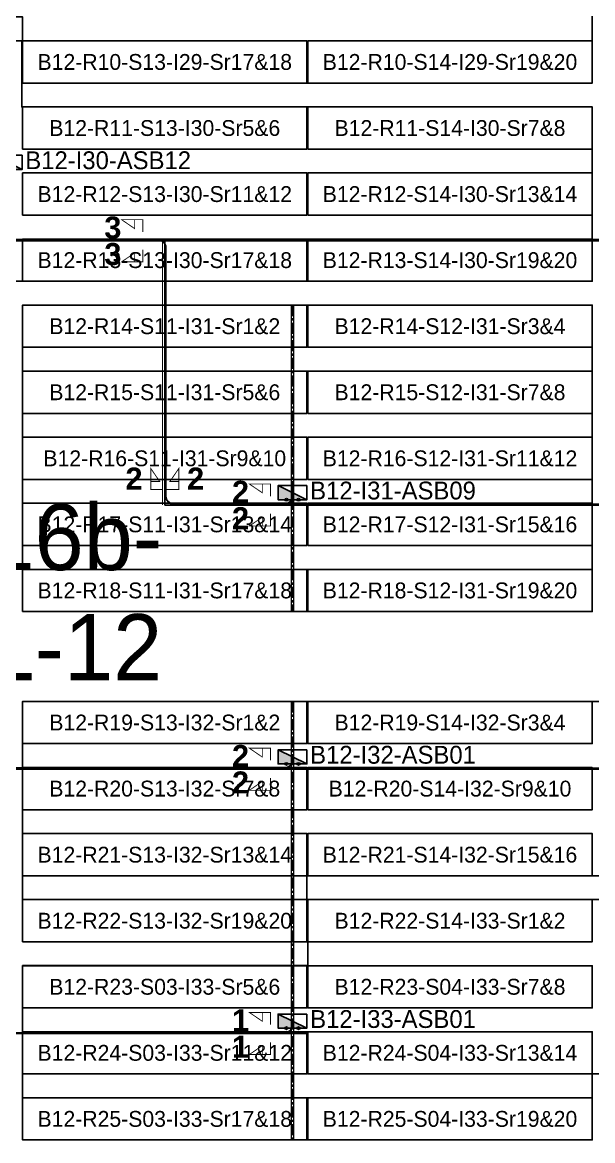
# Model space of a CAD drawing. Header units: metres. Extents: x 531759 to 532310, y 2674774 to 2675087.
# Drawn here: x 532147.8 to 532212.5, y 2674894.2 to 2675021.2 of the extents above; entities that cross this region are included whole.
import ezdxf
from ezdxf.enums import TextEntityAlignment as Align

# ---------------------------------------------------------------- set-up
doc = ezdxf.new("R2010")
doc.units = ezdxf.units.M
doc.header["$MEASUREMENT"] = 0
doc.linetypes.add('CENTER', pattern=[2, 1.25, -0.25, 0.25, -0.25])
for name, color, linetype in [('DC Trench BL-12', 40, 'Continuous'), ('E-Inverter Grouping', 2, 'Continuous'), ('Inverter Block-12', 7, 'Continuous'), ('LT Cable(AG) INV to LT Panel BL-12', 2, 'Continuous'), ('Messenger Wire Block-14 (Master Path)', 30, 'Continuous'), ('Messenger Wire Block-14 (MW Path)', 191, 'Continuous'), ('MMS Block Numbering', 7, 'Continuous'), ('MMS Table Block-12', 8, 'Continuous'), ('Plan Line - DC BL-12', 40, 'Continuous'), ('Section Marking BL-12', 2, 'Continuous')]:
    doc.layers.add(name, color=color, linetype=linetype)
doc.layers.add('PILE', color=1, linetype='Continuous', lineweight=15)
doc.styles.add('Adani Regular', font='Adani Regular.ttf')
doc.styles.add('BoldTextStyle', font='arialbd.ttf')
doc.styles.get("Standard").update_dxf_attribs({"font": 'Adani Regular.ttf'})

# ---------------------------------------------------------------- blocks, each defined once
blk = doc.blocks.new('MMS Table (32.292 x 4.788)')
at = {"color": 0}
blk.add_lwpolyline([(0, -0.002), (0, 4.786), (32.292, 4.786), (32.292, -0.002)], close=True, dxfattribs=at)
at = {"color": 7}
blk.add_attdef('ID1', text='', height=1.8, dxfattribs=at).set_placement((16.146, 2.392), align=Align.MIDDLE_CENTER)
blk = doc.blocks.new('Inverter Block')
h = blk.add_hatch(color=0)
h.dxf.hatch_style = 1
h.paths.add_polyline_path([(-1.46, 2.27), (-1.46, 0.85), (1.46, 0.85)])
at = {"color": 0}
blk.add_lwpolyline([(1.46, 2.27), (-1.46, 2.27), (-1.46, 0.85), (1.46, 0.85)], close=True, dxfattribs=at)
blk.add_lwpolyline([(-1.46, 2.27), (1.46, 0.85)], dxfattribs=at)
at = {"layer": 'PILE'}
for centre in [(-0.61, 0.85), (0.61, 0.85)]:
    blk.add_circle(centre, 0.156, dxfattribs=at)
at = {"color": 7}
blk.add_attdef('ID', (-1.46, 3.01), '', height=1.8, dxfattribs=at)

msp = doc.modelspace()

# ---------------------------------------------------------------- linework, layer by layer
at = {"layer": 'DC Trench BL-12', "color": 40, "const_width": 0.15}
for points in [[(532178.6, 2674989.08), (532178.3, 2674989.08), (532178.3, 2674954.29), (532178.6, 2674954.29)], [(532178.6, 2674944.08), (532178.3, 2674944.08), (532178.3, 2674894.29), (532178.6, 2674894.29)]]:
    msp.add_lwpolyline(points, close=True, dxfattribs=at)
at = {"layer": 'E-Inverter Grouping', "color": 3}
for points in [[(532180.09, 2675034.08), (532212.48, 2675034.08), (532212.48, 2675014.29), (532147.8, 2675014.29), (532147.8, 2675021.79), (532115.41, 2675021.79), (532115.41, 2675041.58), (532180.09, 2675041.58)], [(532212.48, 2674991.79), (532115.41, 2674991.79), (532115.41, 2675019.08), (532147.7, 2675019.08), (532147.7, 2675011.58), (532212.48, 2675011.58)], [(532212.48, 2674954.29), (532147.8, 2674954.29), (532147.8, 2674989.08), (532212.48, 2674989.08)], [(532244.88, 2674944.08), (532244.88, 2674924.29), (532180.09, 2674924.29), (532180.09, 2674916.79), (532147.8, 2674916.79), (532147.8, 2674944.08)], [(532180.19, 2674914.08), (532180.19, 2674921.58), (532244.88, 2674921.58), (532244.88, 2674901.79), (532212.48, 2674901.79), (532212.48, 2674894.29), (532147.8, 2674894.29), (532147.8, 2674914.08)]]:
    msp.add_lwpolyline(points, close=True, dxfattribs=at)
at = {"layer": 'LT Cable(AG) INV to LT Panel BL-12'}
for points in [[(532105.86, 2674976.73), (532106.27, 2674977.3, 0.15597), (532106.44, 2674977.82), (532106.44, 2674981.27, 0.214019), (532106.13, 2674981.94), (532099.42, 2674987.92, -0.214019), (532099.12, 2674988.59), (532099.12, 2674990.37, -0.0289), (532099.12, 2674990.48), (532099.18, 2674990.96, 0.028904), (532099.19, 2674991.06), (532099.19, 2674995.63, -0.414218), (532100.09, 2674996.53), (532242.34, 2674996.53, 0.414214), (532243.24, 2674997.43), (532243.24, 2674997.69)], [(532105.88, 2674976.71), (532106.29, 2674977.29, 0.15597), (532106.46, 2674977.81), (532106.46, 2674981.28, 0.214019), (532106.16, 2674981.95), (532099.45, 2674987.93, -0.214019), (532099.14, 2674988.6), (532099.14, 2674990.37, -0.0289), (532099.15, 2674990.48), (532099.21, 2674990.95, 0.028904), (532099.21, 2674991.06), (532099.21, 2674995.6, -0.414218), (532100.11, 2674996.5), (532163.17, 2674996.5, -0.414214), (532164.07, 2674995.6), (532164.07, 2674967.4, 0.414214), (532164.97, 2674966.5), (532177.55, 2674966.5, 0.414214), (532178.45, 2674967.4), (532178.45, 2674967.69)]]:
    msp.add_lwpolyline(points, format="xyb", dxfattribs=at)
at = {"layer": 'LT Cable(AG) INV to LT Panel BL-12', "color": 5}
for points in [[(532107.09, 2674977.22, -0.317911), (532106.49, 2674978.07), (532106.49, 2674981.29, 0.214019), (532106.18, 2674981.96), (532099.47, 2674987.94, -0.214019), (532099.17, 2674988.61), (532099.17, 2674990.37, -0.0289), (532099.17, 2674990.47), (532099.23, 2674990.95, 0.028904), (532099.24, 2674991.06), (532099.24, 2674995.58, -0.414218), (532100.14, 2674996.48), (532163.15, 2674996.48, -0.414214), (532164.05, 2674995.58), (532164.05, 2674967.38, 0.414214), (532164.95, 2674966.48), (532242.34, 2674966.48, 0.414214), (532243.24, 2674967.38), (532243.24, 2674967.69)], [(532110.21, 2674974.57), (532104.03, 2674974.57, 0.051898), (532103.84, 2674974.56), (532103.29, 2674974.44, -0.051898), (532103.1, 2674974.42), (532100.09, 2674974.42, 0.414415), (532099.19, 2674973.52), (532099.21, 2674945.35, 0.083558), (532099.26, 2674945.06), (532099.36, 2674944.77, -0.083731), (532099.41, 2674944.48), (532099.41, 2674907.35, 0.414214), (532100.31, 2674906.45), (532177.55, 2674906.45, 0.414214), (532178.45, 2674907.35), (532178.45, 2674907.69)], [(532110.21, 2674974.52), (532104.03, 2674974.52, 0.051898), (532103.85, 2674974.51), (532103.29, 2674974.39, -0.051898), (532103.11, 2674974.37), (532100.14, 2674974.37, 0.414415), (532099.24, 2674973.47), (532099.26, 2674945.36, 0.083558), (532099.31, 2674945.07), (532099.41, 2674944.78, -0.083731), (532099.46, 2674944.48), (532099.46, 2674937.4, 0.414214), (532100.36, 2674936.5), (532274.73, 2674936.5, 0.414214), (532275.63, 2674937.4), (532275.63, 2674937.69)], [(532110.21, 2674974.5), (532104.03, 2674974.5, 0.051898), (532103.85, 2674974.48), (532103.29, 2674974.36, -0.051898), (532103.11, 2674974.34), (532100.16, 2674974.34, 0.414415), (532099.26, 2674973.44), (532099.28, 2674945.37, 0.083558), (532099.33, 2674945.07), (532099.43, 2674944.78, -0.083731), (532099.48, 2674944.49), (532099.48, 2674937.43, 0.414214), (532100.38, 2674936.53), (532177.55, 2674936.53, 0.414214), (532178.45, 2674937.43), (532178.45, 2674937.69)]]:
    msp.add_lwpolyline(points, format="xyb", dxfattribs=at)
at = {"layer": 'Messenger Wire Block-14 (Master Path)'}
for points in [[(532099.34, 2674996.38), (532244.88, 2674996.38)], [(532163.95, 2674966.38), (532163.95, 2674996.38)], [(532163.95, 2674966.38), (532244.88, 2674966.38)], [(532099.33, 2674936.38), (532277.27, 2674936.38)], [(532099.33, 2674906.38), (532180.09, 2674906.38)]]:
    msp.add_lwpolyline(points, dxfattribs=at)
at = {"layer": 'Messenger Wire Block-14 (MW Path)', "const_width": 0.1}
for points in [[(532099.34, 2674996.38), (532244.88, 2674996.38)], [(532163.7, 2674966.38), (532163.7, 2674996.38)], [(532163.95, 2674966.38), (532244.88, 2674966.38)], [(532099.33, 2674936.38), (532277.27, 2674936.38)], [(532099.33, 2674906.38), (532180.09, 2674906.38)]]:
    msp.add_lwpolyline(points, dxfattribs=at)
at = {"layer": 'Plan Line - DC BL-12', "color": 6, "linetype": 'CENTER'}
for points in [[(532178.45, 2674989.08), (532178.45, 2674954.29)], [(532178.45, 2674944.08), (532178.45, 2674894.29)]]:
    msp.add_lwpolyline(points, dxfattribs=at)
at = {"layer": 'Section Marking BL-12', "color": 94, "lineweight": 35, "true_color": 0x00a500, "const_width": 0.1}
for points in [[(532161.45, 2674997.38), (532161.45, 2674998.77), (532159.05, 2674998.77), (532160.53, 2674997.76), (532160.53, 2674998.77)], [(532161.45, 2674995.38), (532161.45, 2674993.99), (532159.05, 2674993.99), (532160.53, 2674995), (532160.53, 2674993.99)], [(532163.75, 2674968.13), (532162.36, 2674968.13), (532162.36, 2674970.53), (532163.37, 2674969.05), (532162.36, 2674969.05)], [(532164.15, 2674968.13), (532165.54, 2674968.13), (532165.54, 2674970.53), (532164.53, 2674969.05), (532165.54, 2674969.05)], [(532175.95, 2674967.38), (532175.95, 2674968.77), (532173.55, 2674968.77), (532175.03, 2674967.76), (532175.03, 2674968.77)], [(532175.95, 2674965.38), (532175.95, 2674963.99), (532173.55, 2674963.99), (532175.03, 2674965), (532175.03, 2674963.99)], [(532175.95, 2674937.38), (532175.95, 2674938.77), (532173.55, 2674938.77), (532175.03, 2674937.76), (532175.03, 2674938.77)], [(532175.95, 2674935.38), (532175.95, 2674933.99), (532173.55, 2674933.99), (532175.03, 2674935), (532175.03, 2674933.99)], [(532175.95, 2674907.38), (532175.95, 2674908.77), (532173.55, 2674908.77), (532175.03, 2674907.76), (532175.03, 2674908.77)], [(532175.95, 2674905.38), (532175.95, 2674903.99), (532173.55, 2674903.99), (532175.03, 2674905), (532175.03, 2674903.99)]]:
    msp.add_lwpolyline(points, dxfattribs=at)

# ---------------------------------------------------------------- block references
at = {"layer": 'Inverter Block-12'}
ref = msp.add_blockref('Inverter Block', (532146.11, 2675003.53), dxfattribs=dict(at, xscale=1.124999999976148, yscale=1.124999999976148, zscale=1.124999999976148))
ref.add_attrib('ID', 'B12-I30-ASB12', (532148.11, 2675004.51), dxfattribs={"layer": '0', "color": 7, "height": 2.025})
ref = msp.add_blockref('Inverter Block', (532178.45, 2674966.03), dxfattribs=dict(at, xscale=1.124999999976148, yscale=1.124999999976148, zscale=1.124999999976148))
ref.add_attrib('ID', 'B12-I31-ASB09', (532180.46, 2674967.01), dxfattribs={"layer": '0', "color": 7, "height": 2.025})
ref = msp.add_blockref('Inverter Block', (532178.45, 2674936.03), dxfattribs=dict(at, xscale=1.124999999976148, yscale=1.124999999976148, zscale=1.124999999976148))
ref.add_attrib('ID', 'B12-I32-ASB01', (532180.46, 2674937.01), dxfattribs={"layer": '0', "color": 7, "height": 2.025})
ref = msp.add_blockref('Inverter Block', (532178.45, 2674906.03), dxfattribs=dict(at, xscale=1.124999999976148, yscale=1.124999999976148, zscale=1.124999999976148))
ref.add_attrib('ID', 'B12-I33-ASB01', (532180.46, 2674907.01), dxfattribs={"layer": '0', "color": 7, "height": 2.025})
at = {"layer": 'MMS Table Block-12'}
for p, values in [((532147.8, 2675014.29), {'ID1': 'B12-R10-S13-I29-Sr17&18'}), ((532180.19, 2675014.29), {'ID1': 'B12-R10-S14-I29-Sr19&20'}), ((532147.8, 2675006.79), {'ID1': 'B12-R11-S13-I30-Sr5&6'}), ((532180.19, 2675006.79), {'ID1': 'B12-R11-S14-I30-Sr7&8'}), ((532147.8, 2674999.29), {'ID1': 'B12-R12-S13-I30-Sr11&12'}), ((532180.19, 2674999.29), {'ID1': 'B12-R12-S14-I30-Sr13&14'}), ((532147.8, 2674991.79), {'ID1': 'B12-R13-S13-I30-Sr17&18'}), ((532180.19, 2674991.79), {'ID1': 'B12-R13-S14-I30-Sr19&20'}), ((532147.8, 2674984.29), {'ID1': 'B12-R14-S11-I31-Sr1&2'}), ((532180.19, 2674984.29), {'ID1': 'B12-R14-S12-I31-Sr3&4'}), ((532147.8, 2674976.79), {'ID1': 'B12-R15-S11-I31-Sr5&6'}), ((532180.19, 2674976.79), {'ID1': 'B12-R15-S12-I31-Sr7&8'}), ((532147.8, 2674969.29), {'ID1': 'B12-R16-S11-I31-Sr9&10'}), ((532180.19, 2674969.29), {'ID1': 'B12-R16-S12-I31-Sr11&12'}), ((532147.8, 2674961.79), {'ID1': 'B12-R17-S11-I31-Sr13&14'}), ((532180.19, 2674961.79), {'ID1': 'B12-R17-S12-I31-Sr15&16'}), ((532147.8, 2674954.29), {'ID1': 'B12-R18-S11-I31-Sr17&18'}), ((532180.19, 2674954.29), {'ID1': 'B12-R18-S12-I31-Sr19&20'}), ((532147.8, 2674939.29), {'ID1': 'B12-R19-S13-I32-Sr1&2'}), ((532180.19, 2674939.29), {'ID1': 'B12-R19-S14-I32-Sr3&4'}), ((532147.8, 2674931.79), {'ID1': 'B12-R20-S13-I32-Sr7&8'}), ((532180.19, 2674931.79), {'ID1': 'B12-R20-S14-I32-Sr9&10'}), ((532147.8, 2674924.29), {'ID1': 'B12-R21-S13-I32-Sr13&14'}), ((532180.19, 2674924.29), {'ID1': 'B12-R21-S14-I32-Sr15&16'}), ((532147.8, 2674916.79), {'ID1': 'B12-R22-S13-I32-Sr19&20'}), ((532180.19, 2674916.79), {'ID1': 'B12-R22-S14-I33-Sr1&2'}), ((532147.8, 2674909.29), {'ID1': 'B12-R23-S03-I33-Sr5&6'}), ((532180.19, 2674909.29), {'ID1': 'B12-R23-S04-I33-Sr7&8'}), ((532147.8, 2674901.79), {'ID1': 'B12-R24-S03-I33-Sr11&12'}), ((532180.19, 2674901.79), {'ID1': 'B12-R24-S04-I33-Sr13&14'}), ((532147.8, 2674894.29), {'ID1': 'B12-R25-S03-I33-Sr17&18'}), ((532180.19, 2674894.29), {'ID1': 'B12-R25-S04-I33-Sr19&20'})]:
    msp.add_blockref('MMS Table (32.292 x 4.788)', p, dxfattribs=at).add_auto_attribs(values)

# ---------------------------------------------------------------- texts
at = {"layer": 'MMS Block Numbering', "insert": (532150.28, 2674956.49), "char_height": 7.5, "attachment_point": 5, "style": 'Adani Regular'}
msp.add_mtext_dynamic_manual_height_columns('A16b-\\PBL-12', width=41.5354, gutter_width=1, heights=[0], dxfattribs=at)
at = {"layer": 'Section Marking BL-12', "color": 94, "true_color": 0x00a500, "style": 'BoldTextStyle'}
for s, p in [('3', (532158.05, 2674997.88)), ('3', (532158.05, 2674994.88)), ('2', (532160.45, 2674969.38)), ('2', (532167.45, 2674969.38)), ('2', (532172.55, 2674967.88)), ('2', (532172.55, 2674964.88)), ('2', (532172.55, 2674937.88)), ('2', (532172.55, 2674934.88)), ('1', (532172.55, 2674907.88)), ('1', (532172.55, 2674904.88))]:
    msp.add_text(s, height=2.5, dxfattribs=at).set_placement(p, align=Align.MIDDLE_CENTER)

doc.saveas('drawing.dxf')
